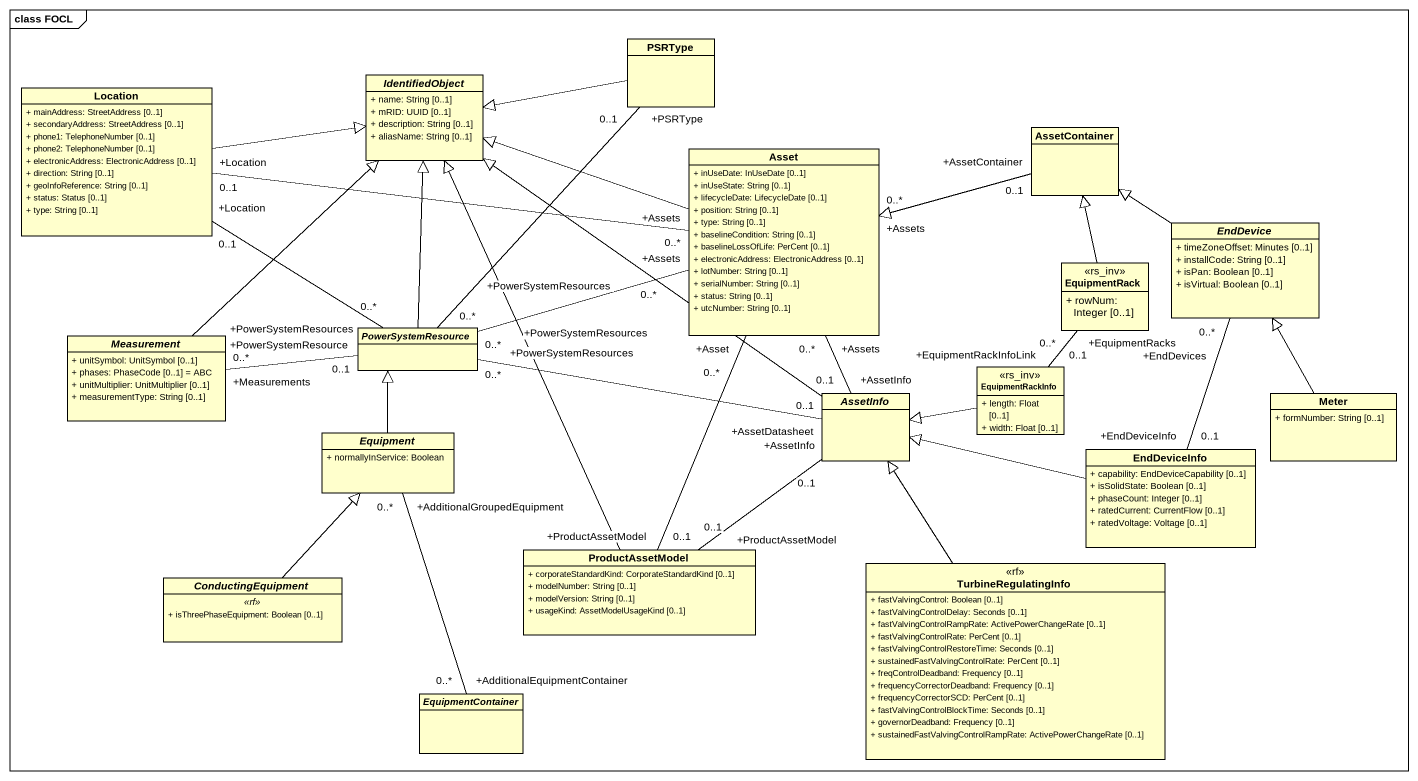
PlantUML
@startuml
mainframe class FOCL
hide circle
hide empty members
skinparam classAttributeIconSize 0
class PSRType
class Location {
  + mainAddress: StreetAddress [0..1]
  + secondaryAddress: StreetAddress [0..1]
  + phone1: TelephoneNumber [0..1]
  + phone2: TelephoneNumber [0..1]
  + electronicAddress: ElectronicAddress [0..1]
  + direction: String [0..1]
  + geoInfoReference: String [0..1]
  + status: Status [0..1]
  + type: String [0..1]
}
abstract class IdentifiedObject {
  + name: String [0..1]
  + mRID: UUID [0..1]
  + description: String [0..1]
  + aliasName: String [0..1]
}
class AssetContainer
class Asset {
  + inUseDate: InUseDate [0..1]
  + inUseState: String [0..1]
  + lifecycleDate: LifecycleDate [0..1]
  + position: String [0..1]
  + type: String [0..1]
  + baselineCondition: String [0..1]
  + baselineLossOfLife: PerCent [0..1]
  + electronicAddress: ElectronicAddress [0..1]
  + lotNumber: String [0..1]
  + serialNumber: String [0..1]
  + status: String [0..1]
  + utcNumber: String [0..1]
}
abstract class EndDevice {
  + timeZoneOffset: Minutes [0..1]
  + installCode: String [0..1]
  + isPan: Boolean [0..1]
  + isVirtual: Boolean [0..1]
}
class EquipmentRack <<rs_inv>> {
  + rowNum: Integer [0..1]
}
abstract class Measurement {
  + unitSymbol: UnitSymbol [0..1]
  + phases: PhaseCode [0..1] = ABC
  + unitMultiplier: UnitMultiplier [0..1]
  + measurementType: String [0..1]
}
abstract class PowerSystemResource
abstract class AssetInfo
class EquipmentRackInfo <<rs_inv>> {
  + length: Float [0..1]
  + width: Float [0..1]
}
class Meter {
  + formNumber: String [0..1]
}
abstract class Equipment {
  + normallyInService: Boolean
}
class EndDeviceInfo {
  + capability: EndDeviceCapability [0..1]
  + isSolidState: Boolean [0..1]
  + phaseCount: Integer [0..1]
  + ratedCurrent: CurrentFlow [0..1]
  + ratedVoltage: Voltage [0..1]
}
class ProductAssetModel {
  + corporateStandardKind: CorporateStandardKind [0..1]
  + modelNumber: String [0..1]
  + modelVersion: String [0..1]
  + usageKind: AssetModelUsageKind [0..1]
}
class TurbineRegulatingInfo <<rf>> {
  + fastValvingControl: Boolean [0..1]
  + fastValvingControlDelay: Seconds [0..1]
  + fastValvingControlRampRate: ActivePowerChangeRate [0..1]
  + fastValvingControlRate: PerCent [0..1]
  + fastValvingControlRestoreTime: Seconds [0..1]
  + sustainedFastValvingControlRate: PerCent [0..1]
  + freqControlDeadband: Frequency [0..1]
  + frequencyCorrectorDeadband: Frequency [0..1]
  + frequencyCorrectorSCD: PerCent [0..1]
  + fastValvingControlBlockTime: Seconds [0..1]
  + governorDeadband: Frequency [0..1]
  + sustainedFastValvingControlRampRate: ActivePowerChangeRate [0..1]
}
abstract class ConductingEquipment {
  .. <<rf>> ..
  + isThreePhaseEquipment: Boolean [0..1]
}
abstract class EquipmentContainer
PSRType -left-|> IdentifiedObject
Location -right-|> IdentifiedObject
Location "+Location\n0..1" -- "+PowerSystemResources\n0..*" PowerSystemResource
AssetContainer -left-|> Asset
Asset "+Assets\n0..*" -left- "+Location\n0..1" Location
Asset -left-|> IdentifiedObject
Asset "+Assets\n0..*" -right- "+AssetContainer\n0..1" AssetContainer
Asset "+Assets\n0..*" -left- "+PowerSystemResources\n0..*" PowerSystemResource
Asset "+Assets\n0..*" -- "+AssetInfo\n0..1" AssetInfo
Asset "+Asset\n0..*" -- "+ProductAssetModel\n0..1" ProductAssetModel
EndDevice -up-|> AssetContainer
EndDevice "+EndDevices\n0..*" -- "+EndDeviceInfo\n0..1" EndDeviceInfo
EquipmentRack -up-|> AssetContainer
EquipmentRack "+EquipmentRacks\n0..*" -- "+EquipmentRackInfoLink\n0..1" EquipmentRackInfo
Measurement -up-|> IdentifiedObject
PowerSystemResource "+PowerSystemResources\n0..*" -up- "+PSRType\n0..1" PSRType
PowerSystemResource -up-|> IdentifiedObject
PowerSystemResource "+PowerSystemResource\n0..1" -left- "+Measurements\n0..*" Measurement
AssetInfo -up-|> IdentifiedObject
AssetInfo "+AssetDatasheet\n0..1" -left- "+PowerSystemResources\n0..*" PowerSystemResource
EquipmentRackInfo -left-|> AssetInfo
Meter -up-|> EndDevice
Equipment -up-|> PowerSystemResource
EndDeviceInfo -left-|> AssetInfo
ProductAssetModel -up-|> IdentifiedObject
ProductAssetModel "+ProductAssetModel\n0..1" -up- "+AssetInfo\n0..1" AssetInfo
TurbineRegulatingInfo -up-|> AssetInfo
ConductingEquipment -up-|> Equipment
EquipmentContainer "+AdditionalEquipmentContainer\n0..*" -up- "+AdditionalGroupedEquipment\n0..*" Equipment
@enduml
